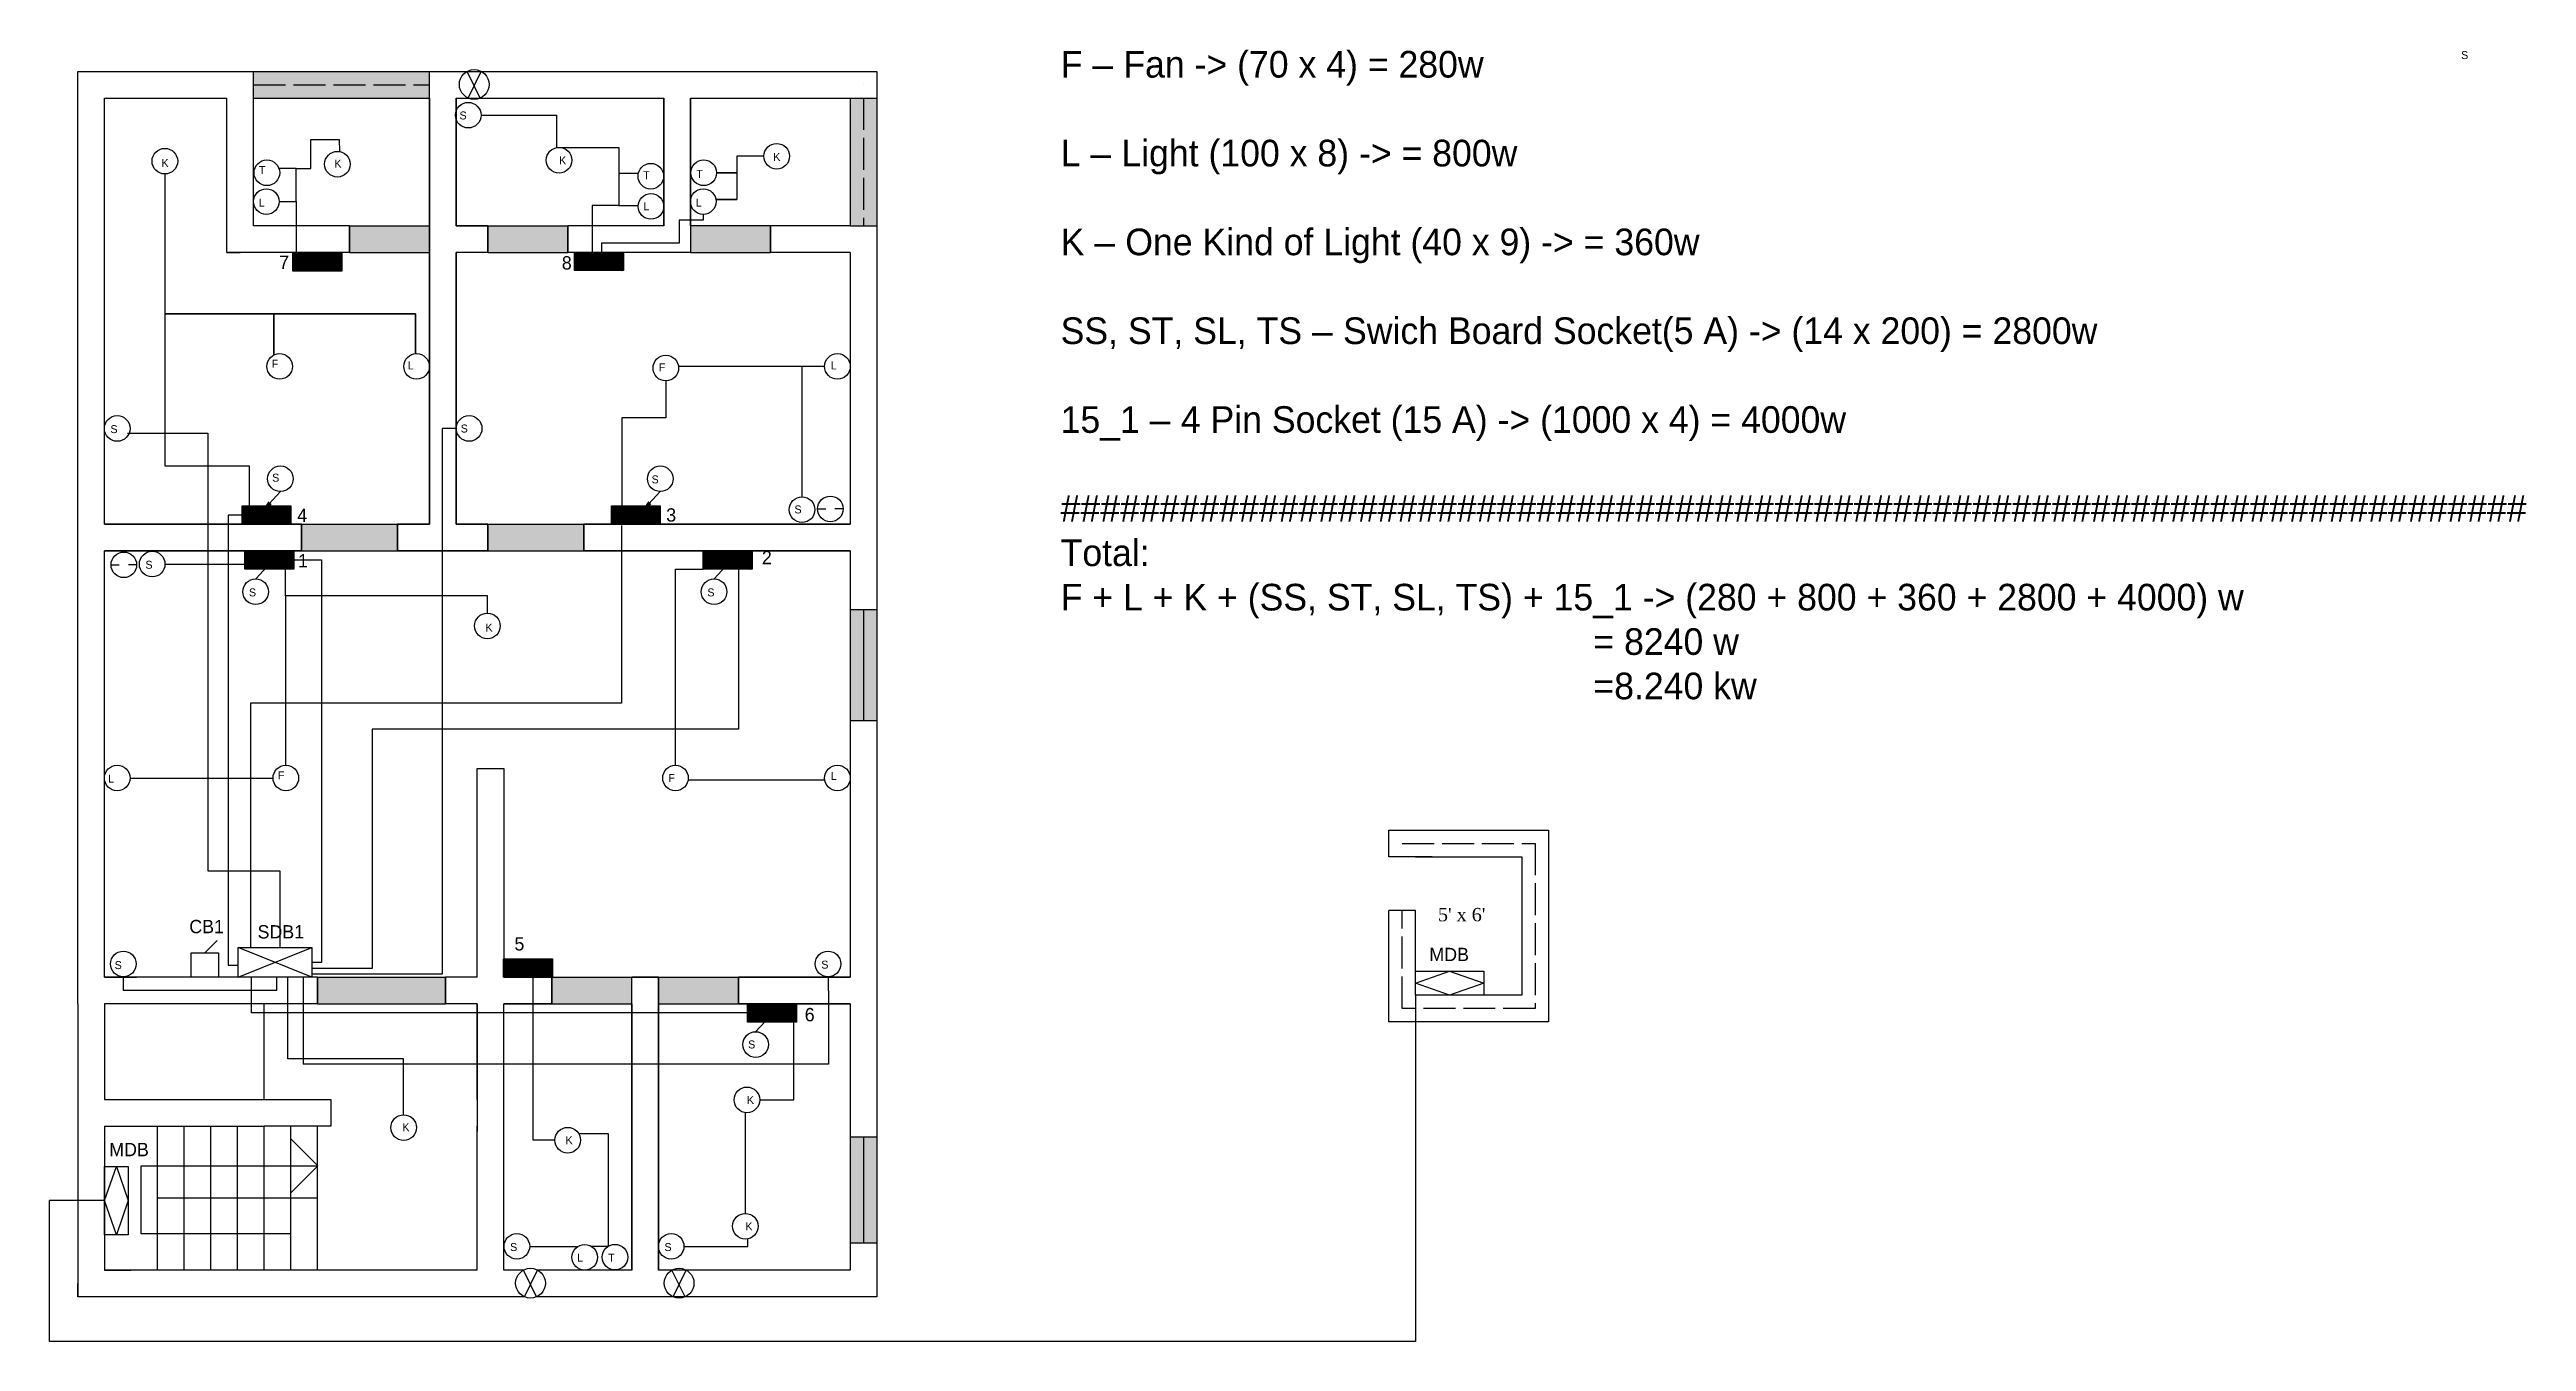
# Model space of a CAD drawing. Header units: inches. Extents: x 236 to 1726, y 23 to 784.
# Drawn here: x 796 to 1726, y 60 to 545 of the extents above; entities that cross this region are included whole.
import ezdxf

# ---------------------------------------------------------------- set-up
doc = ezdxf.new("R2010")
doc.units = ezdxf.units.IN
doc.header["$MEASUREMENT"] = 0
doc.linetypes.add('ACAD_ISO02W100', pattern=[15, 12, -3])
doc.dimstyles.get("Standard").update_dxf_attribs({"dimtxt": 0.18, "dimasz": 0.18, "dimexe": 0.18, "dimexo": 0.0625, "dimgap": 0.09, "dimtad": 0, "dimtih": 1, "dimtoh": 1, "dimdec": 4, "dimzin": 0, "dimdsep": 46, "dimtxsty": 'Standard', "dimcen": 0.09, "dimadec": 0, "dimazin": 0, "dimtfac": 1, "dimtdec": 4, "dimtofl": 0, "dimtmove": 0, "dimatfit": 3, "dimfxl": 0, "dimtolj": 1, "dimtzin": 0, "dimarcsym": 0})

msp = doc.modelspace()

# ---------------------------------------------------------------- hatches: boundary and pattern name
h = msp.add_hatch(color=6)
h.paths.add_polyline_path([(938.35, 536.67), (872.35, 536.67), (872.35, 526.67), (938.35, 526.67)])
h.paths.add_polyline_path([(1106.35, 526.67), (1096.35, 526.67), (1096.35, 478.67), (1106.35, 478.67)])
h = msp.add_hatch(color=52)
h.paths.add_polyline_path([(938.35, 478.67), (908.35, 478.67), (908.35, 468.67), (938.35, 468.67)])
h.paths.add_polyline_path([(990.35, 478.67), (960.35, 478.67), (960.35, 468.67), (990.35, 468.67)])
h.paths.add_polyline_path([(1066.35, 478.67), (1036.35, 478.67), (1036.35, 468.67), (1066.35, 468.67)])
h.paths.add_polyline_path([(926.35, 366.67), (890.35, 366.67), (890.35, 356.67), (926.35, 356.67)])
h.paths.add_polyline_path([(996.35, 366.67), (960.35, 366.67), (960.35, 356.67), (996.35, 356.67)])
h.paths.add_polyline_path([(944.35, 196.67), (896.35, 196.67), (896.35, 186.67), (944.35, 186.67)])
h.paths.add_polyline_path([(1014.35, 196.67), (984.35, 196.67), (984.35, 186.67), (1014.35, 186.67)])
h.paths.add_polyline_path([(1054.35, 196.67), (1024.35, 196.67), (1024.35, 186.67), (1054.35, 186.67)])
h = msp.add_hatch()
h.set_pattern_fill('ANSI31', color=256, style=0)
h.set_pattern_definition([(45, (781.20363, 146.09991), (-0.088388348, 0.088388348), [])])
h.paths.add_polyline_path([(905.48, 468.58), (887.14, 468.58), (887.14, 461.7), (905.48, 461.7)])
h = msp.add_hatch()
h.set_pattern_fill('ANSI31', color=256, style=0)
h.set_pattern_definition([(45, (886.92319, 146.28478), (-0.088388348, 0.088388348), [])])
h.paths.add_polyline_path([(1011.2, 468.76), (992.86, 468.76), (992.86, 461.88), (1011.2, 461.88)])
h = msp.add_hatch()
h.set_pattern_fill('ANSI31', color=256, style=0)
h.set_pattern_definition([(45, (762.09222, 51.07117), (-0.088388348, 0.088388348), [])])
h.paths.add_polyline_path([(886.37, 373.55), (868.02, 373.55), (868.02, 366.67), (886.37, 366.67)])
h = msp.add_hatch()
h.set_pattern_fill('ANSI31', color=256, style=0)
h.set_pattern_definition([(45, (900.73691, 51.07117), (-0.088388348, 0.088388348), [])])
h.paths.add_polyline_path([(1025.02, 373.55), (1006.67, 373.55), (1006.67, 366.67), (1025.02, 366.67)])
h = msp.add_hatch()
h.set_pattern_fill('ANSI31', color=256, style=0)
h.set_pattern_definition([(45, (763.16974, 34.22772), (-0.088388348, 0.088388348), [])])
h.paths.add_polyline_path([(869.1, 356.71), (869.1, 349.83), (887.45, 349.83), (887.45, 356.71)])
h = msp.add_hatch()
h.set_pattern_fill('ANSI31', color=256, style=0)
h.set_pattern_definition([(45, (935.26137, 34.15896), (-0.088388348, 0.088388348), [])])
h.paths.add_polyline_path([(1059.54, 356.64), (1041.19, 356.64), (1041.19, 349.76), (1059.54, 349.76)])
h = msp.add_hatch(color=82)
h.paths.add_polyline_path([(1106.35, 334.7), (1096.35, 334.7), (1096.35, 292.97), (1106.35, 292.97)])
h.paths.add_polyline_path([(1106.35, 136.67), (1096.35, 136.67), (1096.35, 96.98), (1106.35, 96.98)])
h = msp.add_hatch()
h.set_pattern_fill('ANSI31', color=256, style=0)
h.set_pattern_definition([(45, (860.24577, -118.92883), (-0.088388348, 0.088388348), [])])
h.paths.add_polyline_path([(984.53, 203.55), (966.18, 203.55), (966.18, 196.67), (984.53, 196.67)])
h = msp.add_hatch()
h.set_pattern_fill('ANSI31', color=256, style=0)
h.set_pattern_definition([(45, (951.84664, -135.79688), (-0.088388348, 0.088388348), [])])
h.paths.add_polyline_path([(1076.13, 186.68), (1057.78, 186.68), (1057.78, 179.8), (1076.13, 179.8)])

# ---------------------------------------------------------------- linework, layer by layer
at = {"linetype": 'ACAD_ISO02W100'}
for p, q in [((806.35, 536.67), (811.35, 536.67)), ((872.35, 531.67), (938.35, 531.67)), ((1101.35, 531.7), (1101.35, 531.71)), ((1101.35, 526.67), (1101.35, 478.67)), ((990.35, 478.67), (990.35, 473.67)), ((862.35, 468.67), (867.35, 468.67)), ((1298.5, 251.88), (1303.5, 251.88)), ((1308.5, 241.88), (1298.5, 241.88)), ((1314.83, 241.88), (1298.5, 241.88)), ((1303.5, 246.88), (1353.5, 246.88)), ((1308.5, 241.88), (1314.83, 241.88)), ((1353.5, 246.88), (1353.5, 184.88)), ((1308.5, 221.7), (1298.5, 221.7)), ((1308.5, 221.7), (1298.5, 221.7)), ((1303.5, 184.88), (1303.5, 221.7)), ((896.35, 186.67), (896.35, 196.67)), ((896.35, 196.67), (896.35, 186.67)), ((944.35, 186.67), (944.35, 196.67)), ((944.35, 196.67), (944.35, 186.67)), ((956.35, 186.67), (944.35, 186.67)), ((1353.5, 184.88), (1303.5, 184.88)), ((806.35, 76.67), (806.35, 81.67))]:
    msp.add_line(p, q, dxfattribs=at)
for p, q in [((872.35, 526.67), (872.35, 536.67)), ((938.35, 526.67), (938.35, 536.67)), ((957.42, 526.66), (952.51, 536.66)), ((952.93, 526.66), (957.85, 536.66)), ((948.35, 526.67), (991.63, 526.67)), ((1036.35, 526.67), (1096.35, 526.67)), ((1096.35, 526.67), (1106.35, 526.67)), ((908.35, 478.67), (908.35, 468.67)), ((908.35, 468.67), (908.35, 478.67)), ((908.35, 478.67), (938.35, 478.67)), ((948.35, 478.67), (960.35, 478.67)), ((960.35, 478.67), (960.35, 468.67)), ((960.35, 468.67), (960.35, 478.67)), ((960.35, 478.67), (990.35, 478.67)), ((990.35, 478.67), (990.35, 468.67)), ((990.35, 468.67), (990.35, 478.67)), ((1066.35, 478.67), (1036.35, 478.67)), ((1066.35, 478.67), (1066.35, 468.67)), ((1066.35, 468.67), (1066.35, 478.67)), ((1096.35, 478.67), (1106.35, 478.67)), ((908.35, 468.67), (938.35, 468.67)), ((960.35, 468.67), (990.35, 468.67)), ((1036.35, 468.67), (1066.35, 468.67)), ((1084.08, 372.43), (1087.15, 372.43)), ((1093.7, 372.43), (1090.59, 372.43)), ((890.35, 366.67), (890.35, 356.67)), ((890.35, 356.67), (890.35, 366.67)), ((890.35, 366.67), (926.35, 366.67)), ((938.35, 366.67), (926.35, 366.67)), ((926.35, 366.67), (926.35, 356.67)), ((926.35, 356.67), (926.35, 366.67)), ((960.35, 366.67), (960.35, 356.67)), ((960.35, 356.67), (960.35, 366.67)), ((960.35, 366.67), (996.35, 366.67)), ((996.35, 366.67), (996.35, 356.67)), ((996.35, 356.67), (996.35, 366.67)), ((890.35, 356.67), (926.35, 356.67)), ((960.35, 356.67), (996.35, 356.67)), ((818.84, 351.43), (821.95, 351.43)), ((828.46, 351.43), (825.39, 351.43)), ((1096.35, 334.7), (1106.35, 334.7)), ((1096.35, 292.97), (1106.35, 292.97)), ((956.35, 196.67), (956.35, 275)), ((956.35, 275), (966.35, 275)), ((966.35, 275), (966.35, 196.67)), ((854.06, 205.79), (858.69, 210.45)), ((866.6, 196.67), (894.22, 207.73)), ((894.22, 196.67), (866.6, 207.73)), ((816.35, 196.67), (828.35, 196.67)), ((896.35, 196.67), (944.35, 196.67)), ((984.35, 196.67), (984.35, 186.67)), ((984.35, 186.67), (984.35, 196.67)), ((984.35, 196.67), (1014.35, 196.67)), ((1024.35, 186.67), (1024.35, 196.67)), ((1024.35, 196.67), (1054.35, 196.67)), ((1054.35, 196.67), (1054.35, 186.67)), ((1054.35, 186.67), (1054.35, 196.67)), ((1308.5, 194.37), (1321.33, 198.86)), ((1321.33, 198.86), (1334.16, 194.37)), ((806.35, 186.67), (806.35, 76.67)), ((816.35, 186.67), (816.35, 150.67)), ((816.35, 186.67), (816.35, 150.67)), ((876.35, 150.67), (876.35, 186.67)), ((896.35, 186.67), (944.35, 186.67)), ((956.35, 186.67), (956.35, 150.67)), ((956.35, 186.67), (956.35, 138.67)), ((956.35, 186.67), (956.35, 150.67)), ((984.35, 186.67), (1014.35, 186.67)), ((1024.35, 186.67), (1054.35, 186.67)), ((1321.33, 189.88), (1308.5, 194.37)), ((1334.16, 194.37), (1321.33, 189.88)), ((816.35, 150.67), (876.35, 150.67)), ((876.35, 150.67), (901.38, 150.67)), ((901.38, 150.67), (901.38, 140.67)), ((816.35, 140.67), (816.35, 86.67)), ((816.35, 140.67), (876.35, 140.67)), ((836.35, 86.67), (836.35, 140.67)), ((846.35, 86.67), (846.35, 140.67)), ((856.35, 86.67), (856.35, 140.67)), ((866.35, 86.67), (866.35, 140.67)), ((901.38, 140.67), (876.35, 140.67)), ((876.35, 86.67), (876.35, 140.67)), ((886.35, 86.67), (886.35, 140.67)), ((896.35, 86.67), (896.35, 140.67)), ((896.44, 125.78), (886.44, 135.78)), ((1096.35, 136.67), (1106.35, 136.67)), ((816.35, 112.79), (820.84, 125.63)), ((820.84, 125.63), (825.33, 112.79)), ((830.18, 100.28), (830.18, 125.78)), ((830.18, 125.78), (896.44, 125.78)), ((896.44, 125.78), (886.44, 115.77)), ((820.84, 99.96), (816.35, 112.79)), ((825.33, 112.79), (820.84, 99.96)), ((896.35, 113.67), (836.35, 113.67)), ((886.35, 100.28), (830.18, 100.28)), ((1096.35, 96.98), (1106.35, 96.98)), ((956.35, 86.67), (816.35, 86.67)), ((816.35, 86.67), (826.35, 86.67)), ((978.57, 76.67), (973.65, 86.67)), ((974.08, 76.67), (978.99, 86.67)), ((1034.35, 76.67), (1029.43, 86.67)), ((1029.85, 76.67), (1034.77, 86.67)), ((956.35, 76.67), (806.35, 76.67))]:
    msp.add_line(p, q)
at = {"color": 1}
for p, q in [((957.76, 520.23), (986.07, 520.23)), ((986.07, 520.23), (986.07, 508.13)), ((893.89, 500.2), (893.89, 511.11)), ((893.89, 511.11), (904.54, 511.11)), ((904.54, 511.11), (904.55, 506.58)), ((986.76, 508.13), (1009.42, 508.13)), ((1009.42, 508.13), (1009.42, 498.51)), ((1063.93, 504.82), (1053.79, 504.82)), ((1053.79, 504.82), (1053.79, 498.6)), ((839.05, 498.15), (839.05, 445.61)), ((888.4, 500.19), (881.88, 500.2)), ((888.4, 500.19), (893.89, 500.2)), ((888.4, 487.8), (888.4, 500.19)), ((1009.42, 498.51), (1016.8, 498.45)), ((1009.42, 498.51), (1009.42, 486.3)), ((1053.79, 498.6), (1046.15, 498.6)), ((1046.15, 498.6), (1053.79, 498.6)), ((1053.79, 498.6), (1053.79, 488.53)), ((881.97, 487.8), (888.4, 487.8)), ((888.4, 487.8), (888.4, 468.67)), ((1009.42, 486.3), (999.43, 486.3)), ((999.43, 486.3), (999.43, 468.67)), ((1009.42, 486.3), (1016.75, 486.29)), ((1053.79, 488.53), (1045.91, 488.53)), ((1045.91, 488.53), (1053.79, 488.53)), ((1041.16, 480.8), (1032.1, 480.8)), ((1032.1, 480.8), (1032.1, 472.13)), ((1041.16, 483), (1041.16, 480.8)), ((1032.1, 472.13), (1003.01, 472.13)), ((1003.01, 472.13), (1003.01, 468.67)), ((839.05, 445.61), (879.97, 445.61)), ((933.2, 445.61), (839.05, 445.61)), ((839.05, 445.61), (839.05, 415.37)), ((879.97, 445.61), (879.98, 430.2)), ((879.98, 430.2), (879.97, 445.61)), ((879.97, 445.61), (933.2, 445.61)), ((933.2, 445.61), (933.2, 430.71)), ((933.2, 430.71), (933.2, 445.61)), ((1027.11, 420.5), (1027.11, 406.66)), ((1086.74, 425.92), (1031.92, 425.92)), ((1078.25, 376.95), (1078.25, 425.92)), ((839.05, 415.37), (839.05, 388.55)), ((825.07, 400.88), (855.24, 400.88)), ((855.24, 400.88), (855.24, 236.6)), ((948.46, 402.63), (943.16, 402.63)), ((943.16, 402.63), (943.16, 197.74)), ((1027.11, 406.66), (1010.56, 406.62)), ((1010.56, 406.62), (1010.56, 373.55)), ((839.05, 388.55), (870.66, 388.55)), ((870.66, 388.55), (870.66, 373.55)), ((839.1, 351.71), (869.1, 351.71)), ((884.34, 339.81), (884.34, 349.83)), ((1030.74, 276.21), (1030.74, 349.76)), ((1030.74, 349.76), (1041.19, 349.76)), ((960.14, 339.81), (884.34, 339.81)), ((884.47, 276.21), (884.47, 339.81)), ((960.14, 333.3), (960.14, 339.81)), ((825.97, 271.41), (879.66, 271.41)), ((1086.79, 270.66), (1035.55, 270.66)), ((855.24, 236.6), (882.24, 236.6)), ((882.24, 236.6), (882.24, 207.73)), ((823.45, 196.81), (823.45, 191.81)), ((881.1, 191.81), (881.1, 196.67)), ((885.16, 165.98), (885.16, 196.67)), ((890.93, 196.67), (890.93, 191.81)), ((943.16, 197.74), (894.22, 197.74)), ((977.32, 135.44), (977.32, 196.67)), ((1088.21, 191.47), (1088.21, 196.67)), ((823.45, 191.81), (881.1, 191.81)), ((890.93, 191.81), (890.93, 163.97)), ((1088.21, 191.47), (1088.21, 163.97)), ((1075.19, 150.58), (1075.19, 179.8)), ((928.69, 165.98), (885.16, 165.98)), ((1088.21, 163.97), (890.93, 163.97)), ((928.69, 144.98), (928.69, 165.98)), ((1062.36, 150.58), (1075.19, 150.58)), ((1056.97, 107.96), (1056.97, 145.77)), ((985.47, 135.44), (977.32, 135.44)), ((1005.56, 137.89), (994.42, 137.88)), ((1005.56, 95.67), (1005.56, 137.89)), ((976, 95.6), (994.19, 95.6)), ((999.12, 95.62), (1005.56, 95.67)), ((1033.93, 95.6), (1057.96, 95.6)), ((1057.96, 95.6), (1057.96, 98.45))]:
    msp.add_line(p, q, dxfattribs=at)
at = {"color": 5}
for p, q in [((868.02, 370.11), (862.87, 370.11)), ((862.87, 370.11), (862.87, 201.1)), ((1010.53, 366.21), (1010.53, 299.53)), ((887.45, 353.27), (897.87, 353.27)), ((897.87, 353.27), (897.87, 202.16)), ((1054.38, 349.76), (1054.38, 289.76)), ((1010.53, 299.53), (871.21, 299.53)), ((871.21, 299.53), (871.21, 207.73)), ((1054.38, 289.76), (916.92, 289.76)), ((916.92, 289.76), (916.92, 199.88)), ((862.87, 201.1), (866.6, 201.1)), ((871.53, 183.24), (871.53, 196.67)), ((916.92, 199.88), (894.22, 199.88)), ((897.87, 202.16), (894.4, 202.16)), ((1057.78, 183.24), (871.53, 183.24))]:
    msp.add_line(p, q, dxfattribs=at)
at = {"color": 250}
for p, q in [((1101.35, 334.7), (1101.35, 292.97)), ((1101.35, 136.67), (1101.35, 96.98))]:
    msp.add_line(p, q, dxfattribs=at)
at = {"color": 2}
for p, q in [((1308.5, 189.88), (1308.5, 59.89)), ((795.76, 59.89), (795.76, 112.79)), ((816.35, 112.79), (795.76, 112.79)), ((1308.5, 59.89), (795.76, 59.89))]:
    msp.add_line(p, q, dxfattribs=at)
for points in [[(806.35, 356.67), (806.35, 536.67), (948.35, 536.67)], [(862.35, 536.67), (948.35, 536.67)], [(938.35, 536.67), (1036.35, 536.67)], [(938.35, 536.67), (1106.35, 536.67), (1106.35, 356.67)], [(1026.35, 536.67), (1106.35, 536.67), (1106.35, 468.67)], [(890.35, 366.67), (816.35, 366.67), (816.35, 526.67), (862.35, 526.67)], [(908.35, 468.67), (862.35, 468.67), (862.35, 526.67)], [(908.35, 478.67), (872.35, 478.67), (872.35, 526.67), (938.35, 526.67), (938.35, 478.67)], [(872.35, 526.67), (938.35, 526.67), (938.35, 366.67), (926.35, 366.67)], [(938.35, 468.67), (938.35, 526.67)], [(938.35, 366.67), (938.35, 526.67)], [(948.35, 526.67), (948.35, 478.67)], [(960.35, 478.67), (948.35, 478.67), (948.35, 526.67), (1026.35, 526.67), (1026.35, 478.67), (990.35, 478.67)], [(948.35, 478.67), (948.35, 526.67), (1026.35, 526.67)], [(948.35, 526.67), (948.35, 478.67)], [(1036.35, 526.67), (1036.35, 468.67), (990.35, 468.67)], [(1026.35, 478.67), (1026.35, 526.67)], [(1036.35, 478.67), (1036.35, 526.67), (1096.35, 526.67), (1096.35, 478.67), (1066.35, 478.67)], [(1036.35, 526.67), (1096.35, 526.67), (1096.35, 478.67)], [(960.35, 468.67), (948.35, 468.67)], [(960.35, 366.67), (948.35, 366.67), (948.35, 468.67)], [(948.35, 468.67), (948.35, 366.67)], [(1096.35, 468.67), (1096.35, 366.67), (996.35, 366.67)], [(1036.35, 468.67), (1026.35, 468.67)], [(1096.35, 468.67), (1066.35, 468.67)], [(806.35, 186.67), (806.35, 366.67)], [(816.35, 366.67), (890.35, 366.67)], [(926.35, 366.67), (938.35, 366.67)], [(948.35, 366.67), (960.35, 366.67)], [(996.35, 366.67), (1096.35, 366.67)], [(1106.35, 366.67), (1106.35, 186.67)], [(890.35, 356.67), (816.35, 356.67)], [(828.35, 196.67), (816.35, 196.67), (816.35, 356.67), (890.35, 356.67)], [(948.35, 356.67), (926.35, 356.67)], [(926.35, 356.67), (960.35, 356.67)], [(960.35, 356.67), (938.35, 356.67)], [(1096.35, 356.67), (996.35, 356.67)], [(996.35, 356.67), (1096.35, 356.67), (1096.35, 196.67), (1054.35, 196.67)], [(1298.5, 241.88), (1298.5, 251.88), (1358.5, 251.88), (1358.5, 179.88), (1298.5, 179.88), (1298.5, 221.7)], [(1308.5, 241.88), (1348.5, 241.88), (1348.5, 189.88), (1308.5, 189.88), (1308.5, 221.7)], [(896.35, 196.67), (828.35, 196.67)], [(956.35, 196.67), (944.35, 196.67)], [(984.35, 196.67), (966.35, 196.67)], [(966.35, 196.67), (984.35, 196.67)], [(1106.35, 196.67), (1106.35, 76.67), (1014.35, 76.67)], [(1014.35, 86.67), (1014.35, 196.67), (1024.35, 196.67)], [(1024.35, 196.67), (1014.35, 196.67)], [(1014.35, 196.67), (1024.35, 196.67), (1024.35, 86.67)], [(1054.35, 196.67), (1096.35, 196.67)], [(828.35, 186.67), (816.35, 186.67)], [(896.35, 186.67), (828.35, 186.67)], [(956.35, 186.67), (944.35, 186.67)], [(956.35, 150.67), (956.35, 186.67)], [(984.35, 186.67), (966.35, 186.67)], [(973.65, 86.67), (966.35, 86.67), (966.35, 186.67), (984.35, 186.67)], [(1014.35, 186.67), (1014.35, 86.67), (978.99, 86.67)], [(1054.35, 186.67), (1096.35, 186.67), (1096.35, 86.67), (1024.35, 86.67), (1024.35, 186.67)], [(1096.35, 186.67), (1054.35, 186.67)], [(956.35, 86.67), (956.35, 140.67)], [(956.35, 138.67), (956.35, 140.67)], [(974.08, 76.67), (956.35, 76.67)], [(1024.35, 76.67), (978.57, 76.67)]]:
    msp.add_lwpolyline(points)
for points in [[(887.14, 468.58), (905.48, 468.58), (905.48, 461.7), (887.14, 461.7)], [(992.86, 468.76), (1011.2, 468.76), (1011.2, 461.88), (992.86, 461.88)], [(868.02, 373.55), (886.37, 373.55), (886.37, 366.67), (868.02, 366.67)], [(1006.67, 373.55), (1025.02, 373.55), (1025.02, 366.67), (1006.67, 366.67)], [(869.1, 356.71), (887.45, 356.71), (887.45, 349.83), (869.1, 349.83)], [(1041.19, 356.64), (1059.54, 356.64), (1059.54, 349.76), (1041.19, 349.76)], [(848.9, 205.79), (859.22, 205.79), (859.22, 196.67), (848.9, 196.67)], [(866.6, 207.73), (894.22, 207.73), (894.22, 196.67), (866.6, 196.67)], [(966.18, 203.55), (984.53, 203.55), (984.53, 196.67), (966.18, 196.67)], [(1308.5, 189.88), (1308.5, 198.86), (1334.16, 198.86), (1334.16, 189.88)], [(1057.78, 186.68), (1076.13, 186.68), (1076.13, 179.8), (1057.78, 179.8)], [(816.35, 125.63), (825.33, 125.63), (825.33, 99.96), (816.35, 99.96)]]:
    msp.add_lwpolyline(points, close=True)
for centre, radius in [((955.18, 531.76), 5.58), ((952.95, 520.23), 4.81), ((839.05, 502.96), 4.81), ((877.34, 498.6), 4.81), ((903.83, 501.83), 4.81), ((987.03, 503.33), 4.81), ((1021.48, 497.32), 4.81), ((1041.34, 498.6), 4.81), ((1068.74, 504.82), 4.81), ((877.16, 487.8), 4.81), ((1021.54, 485.97), 4.81), ((1041.16, 487.8), 4.81), ((882.16, 425.92), 4.81), ((933.54, 425.92), 4.81), ((1027.11, 425.3), 4.81), ((1091.54, 425.92), 4.81), ((821.16, 402.63), 4.81), ((953.27, 402.63), 4.81), ((882.44, 383.75), 4.81), ((1025.02, 383.75), 4.81), ((1078.25, 372.14), 4.81), ((1088.89, 372.43), 4.81), ((823.65, 351.43), 4.81), ((834.29, 351.71), 4.81), ((873.15, 341.34), 4.81), ((1045.23, 341.34), 4.81), ((960.14, 328.49), 4.81), ((821.16, 271.41), 4.81), ((884.47, 271.41), 4.81), ((1030.74, 271.41), 4.81), ((1091.54, 271.41), 4.81), ((823.45, 201.61), 4.81), ((1088, 201.61), 4.81), ((1060.83, 171.36), 4.81), ((1057.56, 150.58), 4.81), ((928.69, 140.17), 4.81), ((990.28, 135.44), 4.81), ((1056.97, 103.15), 4.81), ((971.19, 95.6), 4.81), ((996.67, 91.48), 4.81), ((1008.02, 91.54), 4.81), ((1029.12, 95.6), 4.81), ((976.32, 81.77), 5.58), ((1032.1, 81.77), 5.58)]:
    msp.add_circle(centre, radius)

# ---------------------------------------------------------------- texts
at = {"attachment_point": 1}
for s, insert, char_height, width in [('F {\\fArial|b0|i0|c0|p34;– }Fan -> (70 x 4) = 280w\\P\\PL {\\fArial|b0|i0|c0|p34;– }Light (100 x 8) -> = 800w\\P\\PK {\\fArial|b0|i0|c0|p34;– }One Kind of Light (40 x 9) -> = 360w\\P\\PSS, ST, SL, TS {\\fArial|b0|i0|c0|p34;– }Swich Board Socket(5 A) -> (14 x 200) = 2800w\\P\\P15_1 {\\fArial|b0|i0|c0|p34;– }4 Pin Socket (15 A) -> (1000 x 4) = 4000w\\P\\P##########################################################################\\PTotal:\\PF + L + K + (SS, ST, SL, TS) + 15_1 -> (280 + 800 + 360 + 2800 + 4000) w\\P^I^I^I^I^I= 8240 w\\P^I^I^I^I^I=8.240 kw', (1175.31, 544.34), 10, 802.1624), (' S', (1699.96, 544.29), 3, 7.5522), (' S', (948.56, 521.63), 3, 7.5522), ('K', (837.79, 503.8), 3, 8.1985), ('K', (902.67, 503.53), 3, 8.1985), ('K', (987.03, 504.79), 3, 8.1985), ('K', (1067.44, 506.07), 3, 8.1985), ('{\\C1;7}', (881.96, 467.53), 5, 8.5329), ('{\\C1;8}', (988.06, 467.29), 5, 8.5329), (' S', (817.52, 403.88), 3, 7.5522), (' S', (948.98, 404.1), 3, 7.5522), (' S', (878.21, 385.65), 3, 7.5522), (' S', (1020.64, 385), 3, 7.5522), ('{\\C1;4}', (888.73, 372.49), 5, 8.5329), ('{\\C1;3}', (1027.26, 372.66), 5, 8.5329), (' S', (1074.29, 373.73), 3, 7.5522), ('{\\C1;1}', (889.07, 355.47), 5, 8.5329), ('{\\C1;2}', (1063.17, 356.67), 5, 8.5329), (' S', (830.65, 352.96), 3, 7.5522), (' S', (869.51, 342.58), 3, 7.5522), (' S', (1041.59, 342.58), 3, 7.5522), ('K', (959.41, 329.4), 3, 8.1985), ('{\\C4;CB1}', (848.23, 218.15), 5, 8.5329), ('{\\C1;SDB1}', (873.85, 216.17), 5, 8.5329), ('{\\C1;5}', (970.28, 211.66), 5, 8.5329), ('{\\C1;MDB}', (1313.74, 207.67), 5, 8.5329), (' S', (819.09, 202.68), 3, 7.5522), (' S', (1084.36, 202.86), 3, 7.5522), ('{\\C1;6}', (1079.26, 185.09), 5, 8.5329), (' S', (1056.91, 172.89), 3, 7.5522), ('K', (1057.56, 152.05), 3, 8.1985), ('K', (928.19, 141.83), 3, 8.1985), ('{\\C1;MDB}', (818.18, 134.43), 5, 8.5329), ('K', (989.48, 136.94), 3, 8.1985), ('K', (1056.97, 104.62), 3, 8.1985), (' S', (967.55, 96.84), 3, 7.5522), (' S', (1025.48, 96.84), 3, 7.5522)]:
    msp.add_mtext(s, dxfattribs=dict(at, insert=insert, char_height=char_height, width=width))
at = {"color": 1, "attachment_point": 1}
for s, insert, char_height, width in [('{\\C256; T}', (873.24, 501.1), 3, 8.2133), ('{\\C256; T}', (1017.5, 499.19), 3, 8.2133), ('{\\C256; T}', (1037.46, 499.69), 3, 8.2133), ('{\\C256; L}', (873.23, 488.87), 3, 7.8589), ('{\\C256; L}', (1017.63, 487.5), 3, 7.8589), ('{\\C256; L}', (1037.23, 488.87), 3, 7.8589), ('{\\C256; F}', (878.05, 428.42), 3, 8.2143), ('{\\C256; L}', (929.12, 427.79), 3, 8.8547), ('{\\C256; L}', (1087.9, 427.77), 3, 8.8547), ('{\\C256; F}', (1023.38, 427.05), 3, 8.2143), ('{\\C256; L}', (816.67, 272.7), 3, 8.8547), ('{\\C256; F}', (880.36, 273.91), 3, 8.2143), ('{\\C256; F}', (1026.93, 272.93), 3, 8.2143), ('{\\C256; L}', (1087.88, 273.66), 3, 8.8547), ("{\\fTimes New Roman|b0|i0|c0|p18;\\C256;5' x 6'}", (1316.96, 222.64), 5, 23.1223), ('{\\C256; L}', (992.66, 92.9), 3, 7.8589), ('{\\C256; T}', (1004.35, 92.81), 3, 8.2133)]:
    msp.add_mtext(s, dxfattribs=dict(at, insert=insert, char_height=char_height, width=width))

# ---------------------------------------------------------------- leaders
at = {"color": 252}
for points in [[(875.17, 371.07), (882.44, 378.94)], [(1017.74, 371.07), (1025.02, 378.94)], [(880.42, 354.01), (873.15, 346.14)], [(1052.5, 354.01), (1045.23, 346.14)], [(1068.11, 184.04), (1060.83, 176.17)]]:
    msp.add_leader(points, dimstyle='Standard', override={"dimasz": 5, "dimgap": 0.09, "dimtad": 0}, dxfattribs=at)

doc.saveas('drawing.dxf')
